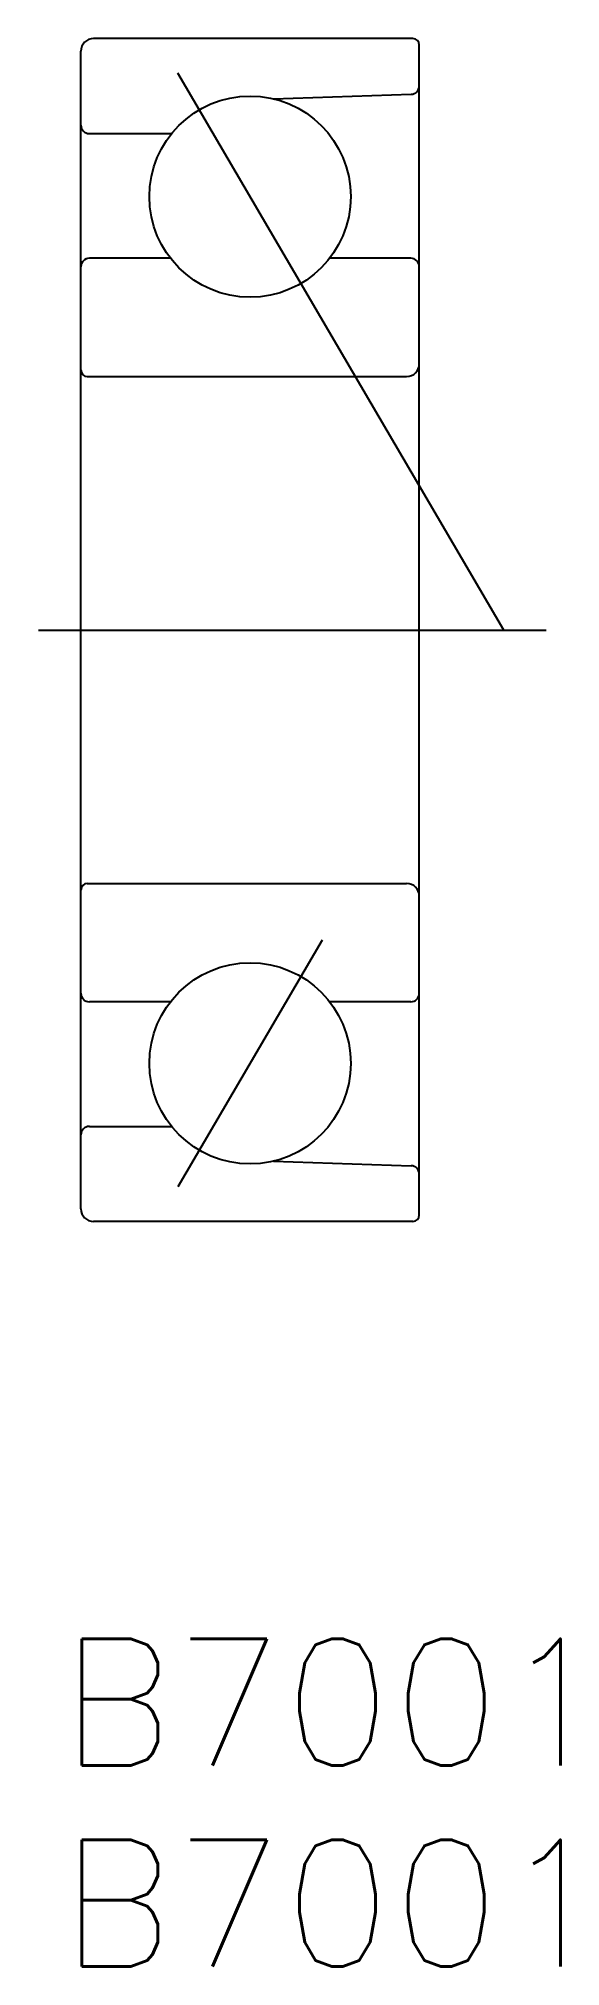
# Model space of a CAD drawing. Extents: x -1 to 11.3, y -7.5 to 38.1.
import ezdxf
from ezdxf.enums import TextEntityAlignment as Align

# ---------------------------------------------------------------- set-up
doc = ezdxf.new("R2010")
doc.units = 0
doc.header["$LTSCALE"] = 0.5
doc.linetypes.add('CENTER', pattern=[50.8, 31.75, -6.35, 6.35, -6.35])
for name, color, linetype in [('MSM_CENTER', 1, 'CENTER'), ('MSM_CONTINUOUS', 7, 'CONTINUOUS'), ('MSM_PART_NUMBER', 7, 'CONTINUOUS')]:
    doc.layers.add(name, color=color, linetype=linetype)
doc.styles.get("Standard").update_dxf_attribs({"font": 'txt.shx', "height": 3, "bigfont": 'bigfont.shx'})

msp = doc.modelspace()

# ---------------------------------------------------------------- linework, layer by layer
at = {"layer": 'MSM_CENTER'}
for p, q in [((10, 24.134), (2.293, 37.311)), ((-1, 24.134), (11, 24.134)), ((5.707, 16.795), (2.293, 10.957))]:
    msp.add_line(p, q, dxfattribs=at)
at = {"layer": 'MSM_CONTINUOUS'}
for p, q in [((7.85, 38.134), (0.3, 38.134)), ((8, 10.284), (8, 37.984)), ((0, 10.434), (0, 37.834)), ((4.554, 36.708), (7.807, 36.815)), ((0.2, 35.884), (2.144, 35.884)), ((2.117, 32.934), (0.2, 32.934)), ((7.8, 32.934), (5.883, 32.934)), ((0.15, 30.134), (7.7, 30.134)), ((2.038, 30.134), (2.038, 30.134)), ((3.925, 30.134), (3.925, 30.134)), ((0.15, 18.134), (7.7, 18.134)), ((2.117, 15.334), (0.2, 15.334)), ((7.8, 15.334), (5.883, 15.334)), ((0.2, 12.384), (2.144, 12.384)), ((4.554, 11.56), (7.807, 11.453)), ((7.85, 10.134), (0.3, 10.134))]:
    msp.add_line(p, q, dxfattribs=at)
for centre in [(4, 34.392), (4, 13.876)]:
    msp.add_circle(centre, 2.381, dxfattribs=at)
for centre, radius, start, end in [((0.3, 37.834), 0.3, 90, 180), ((7.85, 37.984), 0.15, 0, 90), ((7.8, 37.015), 0.2, 271.8883, 0), ((0.2, 36.084), 0.2, 180, 270), ((0.2, 32.734), 0.2, 90, 180), ((7.8, 32.734), 0.2, 0, 90), ((0.15, 30.284), 0.15, 180, 270), ((7.7, 30.434), 0.3, 270, 0), ((0.15, 17.984), 0.15, 90, 180), ((7.7, 17.834), 0.3, 0, 90), ((0.2, 15.534), 0.2, 180, 270), ((7.8, 15.534), 0.2, 270, 0), ((0.2, 12.184), 0.2, 90, 180), ((7.8, 11.253), 0.2, 0, 88.1117), ((0.3, 10.434), 0.3, 180, 270), ((7.85, 10.284), 0.15, 270, 0)]:
    msp.add_arc(centre, radius, start, end, dxfattribs=at)

# ---------------------------------------------------------------- texts
at = {"layer": 'MSM_PART_NUMBER'}
for p in [(6, -3.643), (6, -8.4)]:
    msp.add_text('B7001', height=3, dxfattribs=at).set_placement(p, align=Align.BOTTOM_CENTER)

doc.saveas('drawing.dxf')
